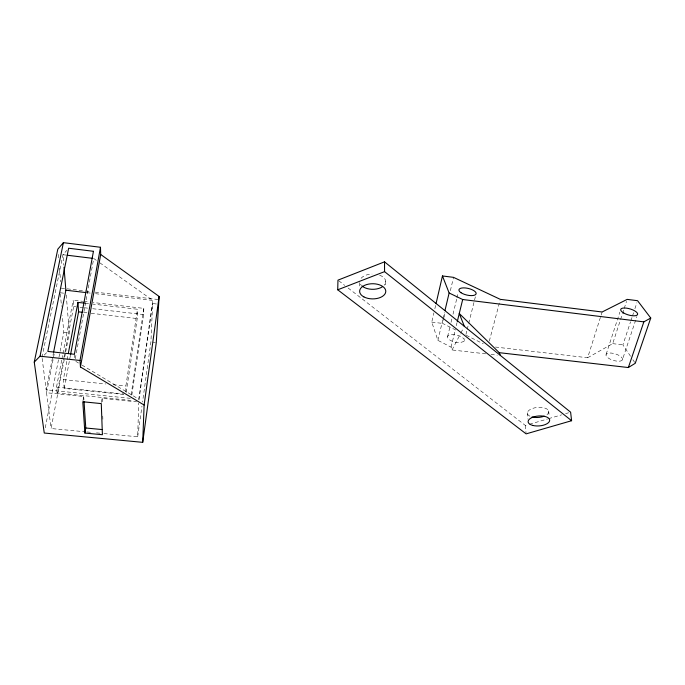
<?xml version="1.0" encoding="UTF-8"?>
<svg xmlns="http://www.w3.org/2000/svg" width="685" height="685" viewBox="0 0 685 685"><rect width="100%" height="100%" fill="white"/><g stroke="black" fill="none" stroke-linecap="round" stroke-linejoin="round"><path stroke-width="0.51" stroke-dasharray="3.42 2.57" d="M125.852 391.811L125.886 386.049L137.454 309.252L92.826 304.097M359.736 286.022L359.779 282.16A12.989 7.646 0.1 0 0 361.346 285.328M126.151 392.573L137.24 318.559L137.454 309.252M103.906 433.562L137.702 436.79L138.661 403.097M131.828 395.185L143.619 314.561L143.816 308.378L93.22 302.522M156.428 303.986L152.635 303.549L150.914 341.926L142.548 402.001M137.702 436.79L141.958 406.222M99.804 262.792L152.772 300.407L138.772 399.184L82.2 365.225M138.986 399.92L152.635 303.549M143.816 308.378L131.143 394.731L129.045 394.517M101.457 402.549L102.142 398.353L136.606 401.83M82.979 400.699L83.716 396.495L46.529 392.745L54.166 354.076M75.281 358.752L93.734 258.476L96.337 260.326M123.711 394.474L64.219 388.412L70.512 354.856M64.219 388.412L63.371 379.601L66.916 360.815M67.113 359.771L67.901 355.601M131.058 400.417L57.129 392.959L63.696 358.597M63.893 357.553L73.646 306.529L73.192 300.201L82.68 301.297M85.95 431.858L51.092 428.536L64.518 358.127M64.715 357.073L65.52 352.869M65.717 351.825L69.322 332.901L66.128 293.454M57.129 392.959L56.495 387.128L61.727 359.899M61.924 358.854L62.729 354.659M62.934 353.614L73.192 300.201M45.279 427.791L63.808 332.293L62.326 315.657M130.253 398.319L46.152 389.799L53.413 353.117M42.008 357.347L62.994 254.709L66.762 250.393M485.751 353.837L452.057 349.975L451.047 347.124L437.895 340.368L431.755 322.121L433.896 312.882M434.847 308.781L435.797 304.679M437.895 340.368L442.784 319.767M443.024 318.739L444.488 312.565M455.833 330.05L442.596 323.406L443.812 318.294M444.051 317.266L445.267 312.154M450.37 290.663L453.53 277.356M447.588 336.652L450.045 326.454M451.03 322.37L452.023 318.294M453.008 314.209L456.698 298.908M456.946 297.889L458.179 292.795M451.047 347.124L455.285 329.802M456.278 325.726L457.023 322.669M464.387 340.591A8.631 3.673 13.6 0 0 455.183 334.751A8.631 3.673 13.6 0 0 447.853 338.048A8.631 3.673 13.6 0 0 459.584 342.757L463.933 341.464L464.901 338.553M465.92 334.477L466.947 330.401M467.204 329.382L468.48 324.279M468.737 323.26L475.373 296.768M489.321 341.087L500.05 300.364M495.401 347.047L587.636 357.75L600.831 316.059M601.156 315.04L602.124 311.992M606.148 354.291L619.865 312.146M587.636 357.75L612.69 343.647L620.259 320.511M620.584 319.501L622.228 314.475M622.562 313.465L623.872 309.44M624.206 308.438L626.51 301.391M630.551 356.26L622.888 344.863L630.56 321.779M630.894 320.777L632.229 316.761M632.563 315.751L633.565 312.745M634.901 308.729L636.904 302.71M622.365 359.899A8.605 3.399 17.1 0 0 611.611 353.092A8.605 3.399 17.1 0 0 608.76 358.358A8.605 3.399 17.1 0 0 622.365 359.899L636.844 316.658M452.057 349.975L460.414 333.903M460.911 332.953L463.368 328.226M44.191 355.121L47.111 352.158M348.1 288L525.404 425.479L528.418 424.589M529.419 424.298L547.512 418.98M548.514 418.681L561.58 414.845M565.596 413.663L568.61 412.772M87.004 431.952L91.233 432.355M96.508 432.86L102.844 433.468M56.495 387.128L123.788 393.986M63.371 379.601L105.755 383.977M113.171 384.739L125.886 386.049M63.808 332.293L69.322 332.901M152.704 342.123L155.384 342.423M83.801 312.463L86.944 312.822M91.139 313.302L137.24 318.559M83.733 301.426L89.007 302.034M85.385 303.241L88.579 303.609M73.646 306.529L75.761 306.777M80.008 307.265L83.185 307.625M84.246 307.745L88.485 308.233M92.732 308.721L143.619 314.561M491.008 354.445L497.327 355.164M61.213 288.137L84.589 290.877M85.651 291.005L90.959 291.622M95.206 292.127L157.892 299.482M87.064 292.7L90.249 293.077M95.549 293.694L152.772 300.407M60.28 292.769L64.184 293.223M431.755 322.121L442.596 323.406M612.69 343.647L622.888 344.863M66.171 255.103L62.994 254.709L63.842 265.155M466.228 335.273L483.25 343.81M75.812 361.389L78.544 363.033M338.81 280.799L344.718 285.388M632.914 359.771L634.678 362.399M42.145 358.401L46.152 389.799M46.529 392.745L51.092 428.536M548.659 410.906L549.233 416.6M527.381 412.721L527.955 419.109M60.374 293.814L61.487 306.289M58.268 254.435L58.636 258.647M59.467 268.126L60.665 281.818M525.404 425.479L526.037 432.817M74.4 354.265L74.751 358.966M83.716 396.495L83.99 400.699M102.142 398.353L102.288 402.532M102.75 416.103L102.853 419.237M385.715 281.347L385.749 287.135M529.942 416.215A10.755 5.026 -4.6 0 1 530.447 409.356A10.755 5.026 -4.6 0 1 544.96 408.123A10.755 5.026 -4.6 0 1 546.861 414.776M379.653 275.207A12.989 7.646 0.1 0 1 384.276 285.2M361.089 278.273A12.989 7.646 0.1 0 1 372.015 274.043"/><path stroke-width="1.03" d="M337.722 289.798L337.962 280.148L384.525 261.85L570.622 412.182L571.598 420.718L526.131 433.87L337.722 289.798L384.568 271.645L571.598 420.718M142.711 442.339L144.124 405.041L159.125 296.459L100.695 254.469L100.489 247.276L63.397 242.661L57.805 249.169L34.25 362.117L44.26 433.031L142.711 442.339L156.283 342.517L159.125 296.459M84.906 433.066L82.799 401.752L101.286 403.602L102.399 434.727L84.906 433.066L85.771 427.997L84.058 401.744M144.124 405.041L80.453 366.989L100.695 254.469M80.453 366.989L80.008 360.464L100.489 247.276M70.512 354.856L78.561 311.863L77.953 302.385L84.323 303.121M68.294 353.511L77.953 302.385M53.627 352.064L65.871 290.217L64.013 267.244M34.25 362.117L40.03 356.209L63.397 242.661M436.037 303.652L442.459 275.952L453.53 277.356L500.315 299.354L602.124 311.992L627.169 299.379L637.572 300.698L650.75 318.028L635.269 363.281L628.351 367.545L499.228 352.672L459.267 313.499L464.344 326.334M444.976 310.502L449.129 292.992L442.459 275.952M457.272 321.65L462.692 299.516L449.129 292.992M628.351 367.545L643.849 321.864L650.75 318.028M85.771 427.997L102.185 429.572M40.03 356.209L80.008 360.464M78.561 311.863L82.757 312.343M65.871 290.217L86.01 292.581M67.233 255.231L92.672 258.348M462.692 299.516L643.849 321.864M499.228 352.672L500.487 355.532M384.525 261.85L384.568 271.645M544.232 416.172A10.755 5.026 -4.6 0 1 532.014 416.951M382.35 286.827A12.989 7.646 0.1 0 1 361.928 285.902M93.451 251.301L74.4 354.265L47.839 351.414L68.637 248.227L93.451 251.301M461.022 292.718A8.836 3.391 13.3 0 0 475.698 294.507A8.836 3.391 13.3 0 0 465.86 288.008A8.836 3.391 13.3 0 0 461.022 292.718M623.633 312.959A8.811 3.134 16.5 0 0 637.512 314.646A8.811 3.134 16.5 0 0 626.364 308.122A8.811 3.134 16.5 0 0 623.633 312.959M363.889 296.905A13.075 7.586 0.1 0 0 385.475 292.966A13.075 7.586 0.1 0 0 368.77 284.078A13.075 7.586 0.1 0 0 363.889 296.905M532.673 425.402A10.806 4.975 -4.5 0 0 549.635 420.744A10.806 4.975 -4.5 0 0 534.377 416.694A10.806 4.975 -4.5 0 0 532.673 425.402"/></g></svg>
